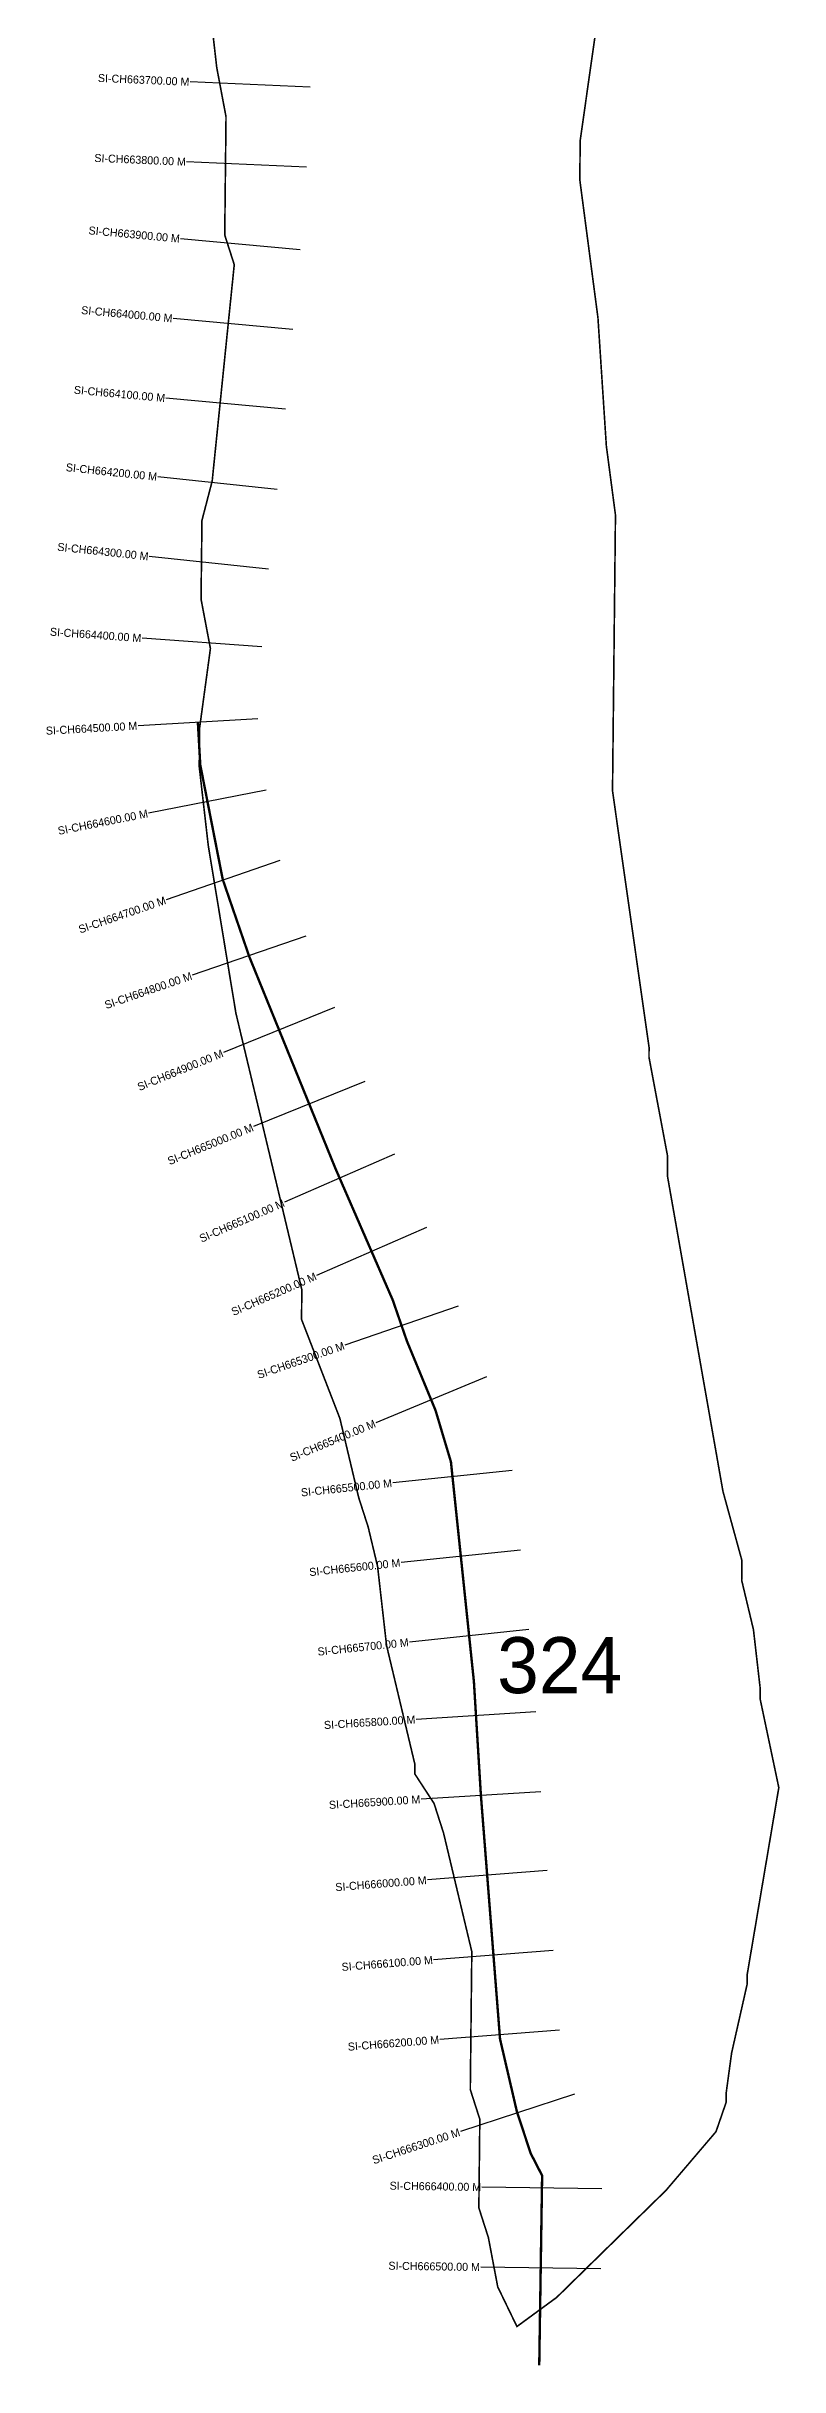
# Model space of a CAD drawing. Header units: metres. Extents: x 333202 to 336109, y 1779198 to 1790673.
# Drawn here: x 334872 to 335788, y 1779198 to 1782097 of the extents above; entities that cross this region are included whole.
import ezdxf
from ezdxf.enums import TextEntityAlignment as Align

# ---------------------------------------------------------------- set-up
doc = ezdxf.new("R2010")
doc.units = ezdxf.units.M
for name, color, linetype in [('CS', 134, 'Continuous'), ('CSMark', 6, 'Continuous'), ('NATURALLY PROTECTED', 3, 'Continuous')]:
    doc.layers.add(name, color=color, linetype=linetype)

msp = doc.modelspace()

# ---------------------------------------------------------------- linework, layer by layer
at = {"color": 6, "const_width": 2}
msp.add_lwpolyline([(335605.7, 1782447), (335539.1, 1781980), (335538.6, 1781930.8), (335561.3, 1781758.2), (335571.8, 1781598.1), (335583.2, 1781511.8), (335579.5, 1781167.2), (335625.2, 1780846.7), (335625.1, 1780834.4), (335648.3, 1780711), (335648.1, 1780686.4), (335717.6, 1780291.8), (335741.3, 1780205.4), (335741, 1780180.7), (335755.7, 1780119.1), (335764.2, 1780045.1), (335764, 1780032.8), (335787.4, 1779921.7), (335747.9, 1779688.3), (335747.8, 1779676), (335728.4, 1779590.1), (335721.7, 1779540.9), (335721.6, 1779528.6), (335708.9, 1779491.8), (335646.5, 1779418.6), (335509.7, 1779284.7), (335460, 1779248.3), (335436, 1779297.9), (335424.3, 1779359.5), (335412.4, 1779396.6), (335413.6, 1779507.3), (335401.7, 1779544.4), (335403.6, 1779716.7), (335368.3, 1779864.8), (335356.4, 1779901.9), (335332.2, 1779939), (335332.3, 1779951.3), (335297, 1780099.4), (335285.8, 1780198), (335274, 1780247.4), (335262.1, 1780284.4), (335238.6, 1780383.2), (335190.7, 1780506.8), (335191.1, 1780543.7), (335108.7, 1780889.2), (335074.1, 1781098.9), (335062.8, 1781197.5), (335063.4, 1781246.7), (335076.8, 1781345), (335065.1, 1781406.7), (335066.2, 1781505.1), (335079, 1781554.3), (335106.6, 1781824.7), (335094.7, 1781861.8), (335096.3, 1782009.5), (335084.7, 1782071.1), (335073.4, 1782169.7)], dxfattribs=at)
at = {"layer": 'CS'}
for p, q in [((335201.3, 1782046.6), (335051.5, 1782053.1)), ((335197, 1781946.6), (335047.1, 1781953.2)), ((335188.9, 1781843.4), (335039.5, 1781857.1)), ((335179.7, 1781743.8), (335030.3, 1781757.5)), ((335170.5, 1781644.2), (335021.2, 1781657.9)), ((335160.1, 1781543.7), (335011, 1781559.5)), ((335149.6, 1781444.2), (335000.4, 1781460.1)), ((335141, 1781347.2), (334991.4, 1781357.9)), ((335136, 1781257), (334986.3, 1781248.6)), ((335146.7, 1781168.2), (334999.5, 1781139.3)), ((335163.4, 1781080.1), (335021.5, 1781031.2)), ((335195.9, 1780985.5), (335054.1, 1780936.7)), ((335232.1, 1780896.7), (335093.2, 1780840.2)), ((335269.8, 1780804.1), (335130.8, 1780747.6)), ((335307, 1780713.3), (335169.6, 1780653.3)), ((335347, 1780621.7), (335209.5, 1780561.7)), ((335386.7, 1780523.4), (335244.8, 1780474.6)), ((335422.1, 1780434.8), (335283.5, 1780377.5)), ((335454, 1780318), (335304.8, 1780302.4)), ((335464.4, 1780218.5), (335315.2, 1780202.9)), ((335474.8, 1780119.1), (335325.6, 1780103.5)), ((335483.7, 1780016.3), (335334, 1780007)), ((335489.9, 1779916.5), (335340.1, 1779907.2)), ((335497.6, 1779818), (335348.1, 1779806.3)), ((335505.4, 1779718.3), (335355.9, 1779706.6)), ((335513.2, 1779618.6), (335363.7, 1779606.9)), ((335531.8, 1779538.7), (335389.3, 1779491.9)), ((335566.3, 1779420.3), (335416.3, 1779422.6)), ((335564.8, 1779320.3), (335414.8, 1779322.6))]:
    msp.add_line(p, q, dxfattribs=at)
at = {"layer": 'NATURALLY PROTECTED', "const_width": 3, "flags": 128}
msp.add_lwpolyline([(335061.1, 1781253), (335064.1, 1781199.7), (335092.2, 1781056.5), (335125.5, 1780959.7), (335232.9, 1780695.8), (335304.8, 1780530.8), (335322.4, 1780479.8), (335358.2, 1780393.2), (335377.5, 1780328.7), (335387, 1780238), (335406.2, 1780054.3), (335415, 1779911.4), (335438.9, 1779607.5), (335459.9, 1779517.1), (335477.1, 1779464.9), (335491.5, 1779436.9), (335487.9, 1779199.7)], dxfattribs=at)

# ---------------------------------------------------------------- texts
at = {"insert": (335435.3, 1780109.7), "char_height": 70, "attachment_point": 1}
msp.add_mtext_dynamic_manual_height_columns('324', width=240.624, gutter_width=1, heights=[0], dxfattribs=at)
at = {"layer": 'CSMark'}
for s, rotation, p in [('SI-CH663700.00 M', 357.5141, (335050.5, 1782053.1)), ('SI-CH663800.00 M', 357.5141, (335046.1, 1781953.2)), ('SI-CH663900.00 M', 354.7442, (335038.5, 1781857.2)), ('SI-CH664000.00 M', 354.7442, (335029.3, 1781757.6)), ('SI-CH664100.00 M', 354.7442, (335020.2, 1781658)), ('SI-CH664200.00 M', 353.9376, (335010, 1781559.6)), ('SI-CH664300.00 M', 353.9376, (334999.4, 1781460.2)), ('SI-CH664400.00 M', 355.8853, (334990.4, 1781358)), ('SI-CH664500.00 M', 3.1814, (334985.3, 1781248.6)), ('SI-CH664600.00 M', 11.0915, (334998.5, 1781139.1)), ('SI-CH664700.00 M', 19.0039, (335020.6, 1781030.9)), ('SI-CH664800.00 M', 19.0039, (335053.2, 1780936.4)), ('SI-CH664900.00 M', 22.1388, (335092.2, 1780839.8)), ('SI-CH665000.00 M', 22.1388, (335129.9, 1780747.2)), ('SI-CH665100.00 M', 23.567, (335168.6, 1780652.9)), ('SI-CH665200.00 M', 23.567, (335208.6, 1780561.3)), ('SI-CH665300.00 M', 18.9837, (335243.9, 1780474.3)), ('SI-CH665400.00 M', 22.451, (335282.6, 1780377.2)), ('SI-CH665500.00 M', 5.9724, (335303.8, 1780302.3)), ('SI-CH665600.00 M', 5.9724, (335314.2, 1780202.8)), ('SI-CH665700.00 M', 5.9724, (335324.6, 1780103.4)), ('SI-CH665800.00 M', 3.5486, (335333, 1780006.9)), ('SI-CH665900.00 M', 3.5486, (335339.2, 1779907.1)), ('SI-CH666000.00 M', 4.4878, (335347.1, 1779806.2)), ('SI-CH666100.00 M', 4.4878, (335354.9, 1779706.5)), ('SI-CH666200.00 M', 4.4878, (335362.7, 1779606.8)), ('SI-CH666300.00 M', 18.2142, (335388.3, 1779491.5)), ('SI-CH666400.00 M', 359.14, (335415.3, 1779422.6)), ('SI-CH666500.00 M', 359.14, (335413.8, 1779322.6))]:
    msp.add_text(s, height=10, rotation=rotation, dxfattribs=at).set_placement(p, align=Align.MIDDLE_RIGHT)

doc.saveas('drawing.dxf')
